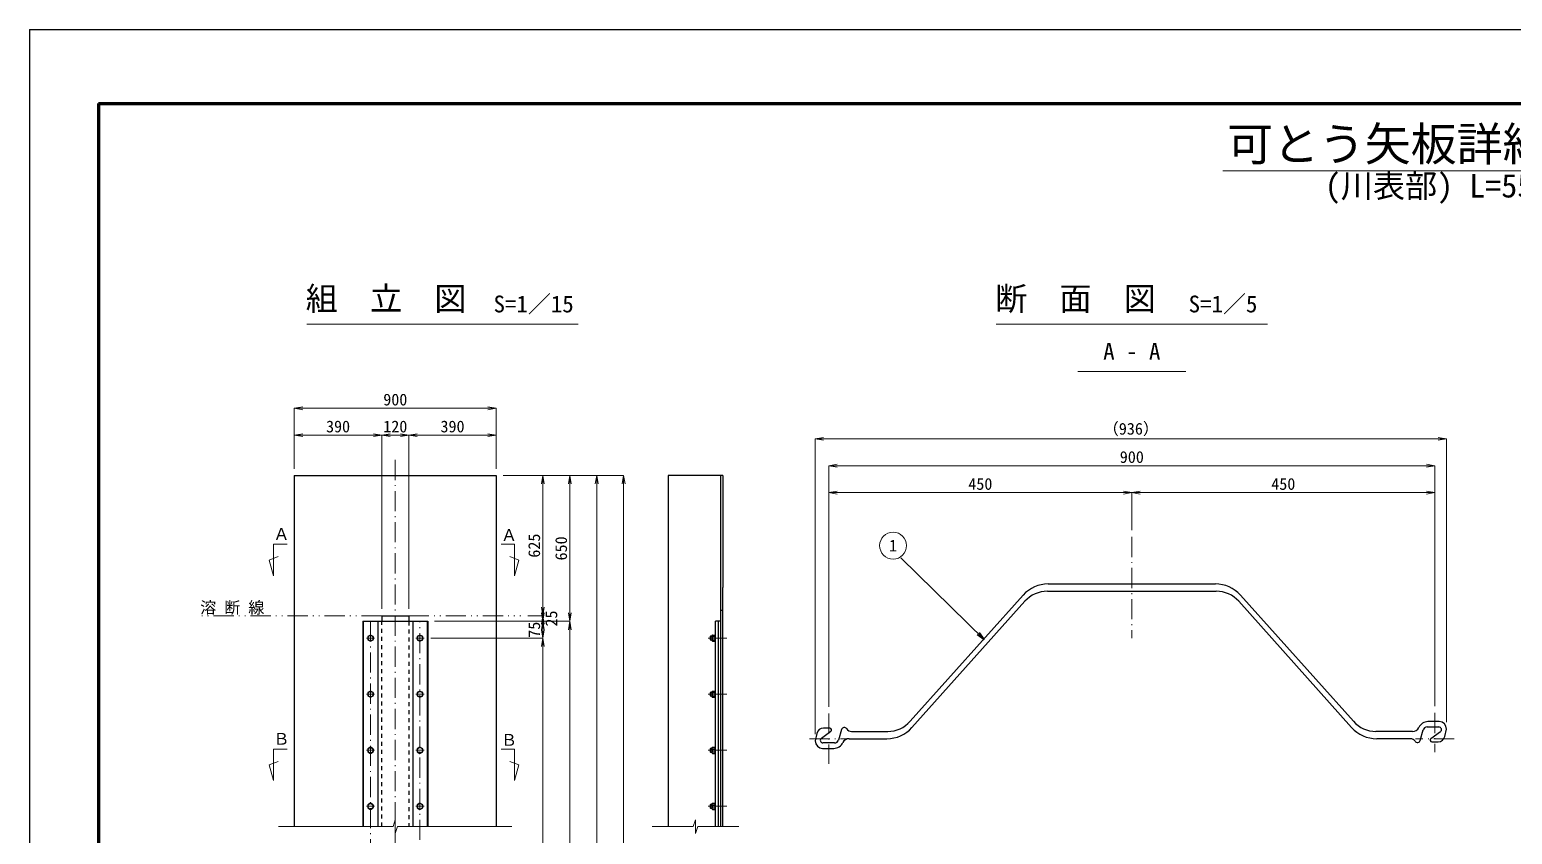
# Model space of a CAD drawing. Header units: millimetres. Extents: x -4215 to 12000, y -28161 to -8405.
# Drawn here: x -615 to 5992, y -22839 to -19251 of the extents above; entities that cross this region are included whole.
import ezdxf
from ezdxf.enums import TextEntityAlignment as Align

# ---------------------------------------------------------------- set-up
doc = ezdxf.new("R2010")
doc.units = ezdxf.units.MM
doc.header["$LTSCALE"] = 15
doc.header["$PDSIZE"] = 300
for name, pattern in [('SXF_一点短鎖線', [9.25, 6, -1.5, 0.25, -1.5]), ('SXF_二点短鎖線', [11, 6, -1.5, 0.25, -1.5, 0.25, -1.5]), ('SXF_跳び破線', [12, 6, -6])]:
    doc.linetypes.add(name, pattern=pattern)
doc.layers.get('Defpoints').update_dxf_attribs({"color": 153})
for name, color, linetype, lineweight in [('D-BMK', 2, 'SXF_一点短鎖線', 13), ('D-STR', 1, 'Continuous', 25), ('D-STR-DIM', 7, 'Continuous', 13), ('D-STR-HTXT', 7, 'Continuous', 13), ('D-STR-STR6', 7, 'Continuous', 13), ('D-STR-TXT', 7, 'Continuous', 13), ('D-TTL', 2, 'Continuous', 140), ('D-TTL-LINE', 7, 'Continuous', 13), ('D-TTL-TXT', 7, 'Continuous', 13)]:
    doc.layers.add(name, color=color, linetype=linetype, lineweight=lineweight)
doc.styles.add('MS ゴシック', font='MS Gothic.ttf')
doc.dimstyles.new('DIM-15-F', dxfattribs={"dimscale": 15, "dimtxt": 3.5, "dimasz": 2.5, "dimexe": 0, "dimexo": 2, "dimgap": 0.8, "dimtad": 1, "dimdec": 1, "dimdsep": 46, "dimtxsty": 'MS ゴシック', "dimblk": 'OPEN', "dimcen": 0.1, "dimaunit": 1, "dimadec": 4, "dimazin": 0, "dimtfac": 1, "dimtdec": 1, "dimtmove": 2, "dimatfit": 3, "dimldrblk": 'OPEN', "dimfxl": 1, "dimtolj": 1, "dimtzin": 0, "dimlwd": -1, "dimlwe": -1, "dimarcsym": 2})

# ---------------------------------------------------------------- blocks, each defined once
blk = doc.blocks.new('_Open')
at = {"color": 0, "linetype": 'ByBlock', "lineweight": -2}
for p, q in [((-1, 0.17), (0, 0)), ((-1, -0.17), (0, 0)), ((0, 0), (-1, 0))]:
    blk.add_line(p, q, dxfattribs=at)
blk = doc.blocks.new('*D4')
at = {"layer": 'D-STR-DIM', "color": 0, "transparency": 16777216}
for p, q in [((2946.6, -22270.1), (2946.6, -21195.5)), ((5609.1, -21195.5), (2984.1, -21195.5)), ((5646.6, -22267.7), (5646.6, -21195.5))]:
    blk.add_line(p, q, dxfattribs=at)
at = {"layer": 'Defpoints', "color": 0, "transparency": 16777216}
for p in [(2946.6, -21195.5), (2946.6, -22300.1), (5646.6, -22297.7)]:
    blk.add_point(p, dxfattribs=at)
at = {"layer": 'D-STR-DIM', "color": 0, "transparency": 16777216, "xscale": 37.5, "yscale": 37.5, "zscale": 37.5, "rotation": 180}
blk.add_blockref('_Open', (2946.6, -21195.5), dxfattribs=at)
at = {"layer": 'D-STR-DIM', "color": 0, "transparency": 16777216, "xscale": 37.5, "yscale": 37.5, "zscale": 37.5}
blk.add_blockref('_Open', (5646.6, -21195.5), dxfattribs=at)
at = {"layer": 'D-STR-DIM', "color": 0, "transparency": 16777216, "insert": (4296.6, -21157.3), "char_height": 52.5, "attachment_point": 5, "style": 'MS ゴシック'}
blk.add_mtext('\\A1;900', dxfattribs=at)
blk = doc.blocks.new('*D107')
at = {"layer": 'D-STR-DIM', "color": 0, "transparency": 16777216}
for p, q in [((564.4, -21209.4), (564.4, -20939.4)), ((601.9, -20939.4), (1426.9, -20939.4)), ((1464.4, -21209.4), (1464.4, -20939.4))]:
    blk.add_line(p, q, dxfattribs=at)
at = {"layer": 'Defpoints', "color": 0, "transparency": 16777216}
for p in [(1464.4, -20939.4), (564.4, -21239.4), (1464.4, -21239.4)]:
    blk.add_point(p, dxfattribs=at)
at = {"layer": 'D-STR-DIM', "color": 0, "transparency": 16777216, "xscale": 37.5, "yscale": 37.5, "zscale": 37.5, "rotation": 180}
blk.add_blockref('_Open', (564.4, -20939.4), dxfattribs=at)
at = {"layer": 'D-STR-DIM', "color": 0, "transparency": 16777216, "xscale": 37.5, "yscale": 37.5, "zscale": 37.5}
blk.add_blockref('_Open', (1464.4, -20939.4), dxfattribs=at)
at = {"layer": 'D-STR-DIM', "color": 0, "transparency": 16777216, "insert": (1014.4, -20901.1), "char_height": 52.5, "attachment_point": 5, "style": 'MS ゴシック'}
blk.add_mtext('\\A1;900', dxfattribs=at)
blk = doc.blocks.new('*D108')
at = {"layer": 'D-STR-DIM', "color": 0, "transparency": 16777216}
for p, q in [((1189.4, -21889.4), (1671.9, -21889.4)), ((1671.9, -21964.4), (1671.9, -21889.4)), ((1671.9, -21926.9), (1671.9, -21889.4)), ((1671.9, -21926.9), (1671.9, -21964.4)), ((1172.4, -21964.4), (1671.9, -21964.4))]:
    blk.add_line(p, q, dxfattribs=at)
at = {"layer": 'Defpoints', "color": 0, "transparency": 16777216}
for p in [(1159.4, -21889.4), (1671.9, -21889.4), (1142.4, -21964.4)]:
    blk.add_point(p, dxfattribs=at)
at = {"layer": 'D-STR-DIM', "color": 0, "transparency": 16777216, "xscale": 37.5, "yscale": 37.5, "zscale": 37.5}
for p, rotation in [((1671.9, -21889.4), 90), ((1671.9, -21964.4), 270)]:
    blk.add_blockref('_Open', p, dxfattribs=dict(at, rotation=rotation))
at = {"layer": 'D-STR-DIM', "color": 0, "transparency": 16777216, "insert": (1633.7, -21926.9), "char_height": 52.5, "attachment_point": 5, "rotation": 90, "style": 'MS ゴシック'}
blk.add_mtext('\\A1;75', dxfattribs=at)
blk = doc.blocks.new('*D109')
at = {"layer": 'D-STR-DIM', "color": 0, "transparency": 16777216}
for p, q in [((1494.4, -21239.4), (1791.9, -21239.4)), ((1791.9, -21276.9), (1791.9, -21851.9)), ((1189.4, -21889.4), (1791.9, -21889.4))]:
    blk.add_line(p, q, dxfattribs=at)
at = {"layer": 'Defpoints', "color": 0, "transparency": 16777216}
for p in [(1464.4, -21239.4), (1159.4, -21889.4), (1791.9, -21889.4)]:
    blk.add_point(p, dxfattribs=at)
at = {"layer": 'D-STR-DIM', "color": 0, "transparency": 16777216, "xscale": 37.5, "yscale": 37.5, "zscale": 37.5}
for p, rotation in [((1791.9, -21239.4), 90), ((1791.9, -21889.4), 270)]:
    blk.add_blockref('_Open', p, dxfattribs=dict(at, rotation=rotation))
at = {"layer": 'D-STR-DIM', "color": 0, "transparency": 16777216, "insert": (1753.7, -21564.4), "char_height": 52.5, "attachment_point": 5, "rotation": 90, "style": 'MS ゴシック'}
blk.add_mtext('\\A1;650', dxfattribs=at)
blk = doc.blocks.new('*D110')
at = {"layer": 'D-STR-DIM', "color": 0, "transparency": 16777216}
for p, q in [((564.4, -21209.4), (564.4, -21059.4)), ((601.9, -21059.4), (916.9, -21059.4)), ((954.4, -21209.4), (954.4, -21059.4))]:
    blk.add_line(p, q, dxfattribs=at)
at = {"layer": 'Defpoints', "color": 0, "transparency": 16777216}
for p in [(954.4, -21059.4), (564.4, -21239.4), (954.4, -21239.4)]:
    blk.add_point(p, dxfattribs=at)
at = {"layer": 'D-STR-DIM', "color": 0, "transparency": 16777216, "xscale": 37.5, "yscale": 37.5, "zscale": 37.5, "rotation": 180}
blk.add_blockref('_Open', (564.4, -21059.4), dxfattribs=at)
at = {"layer": 'D-STR-DIM', "color": 0, "transparency": 16777216, "xscale": 37.5, "yscale": 37.5, "zscale": 37.5}
blk.add_blockref('_Open', (954.4, -21059.4), dxfattribs=at)
at = {"layer": 'D-STR-DIM', "color": 0, "transparency": 16777216, "insert": (759.4, -21021.1), "char_height": 52.5, "attachment_point": 5, "style": 'MS ゴシック'}
blk.add_mtext('\\A1;390', dxfattribs=at)
blk = doc.blocks.new('*D111')
at = {"layer": 'D-STR-DIM', "color": 0, "transparency": 16777216}
for p, q in [((1074.4, -21209.4), (1074.4, -21059.4)), ((1111.9, -21059.4), (1426.9, -21059.4)), ((1464.4, -21209.4), (1464.4, -21059.4))]:
    blk.add_line(p, q, dxfattribs=at)
at = {"layer": 'Defpoints', "color": 0, "transparency": 16777216}
for p in [(1464.4, -21059.4), (1074.4, -21239.4), (1464.4, -21239.4)]:
    blk.add_point(p, dxfattribs=at)
at = {"layer": 'D-STR-DIM', "color": 0, "transparency": 16777216, "xscale": 37.5, "yscale": 37.5, "zscale": 37.5, "rotation": 180}
blk.add_blockref('_Open', (1074.4, -21059.4), dxfattribs=at)
at = {"layer": 'D-STR-DIM', "color": 0, "transparency": 16777216, "xscale": 37.5, "yscale": 37.5, "zscale": 37.5}
blk.add_blockref('_Open', (1464.4, -21059.4), dxfattribs=at)
at = {"layer": 'D-STR-DIM', "color": 0, "transparency": 16777216, "insert": (1269.4, -21021.1), "char_height": 52.5, "attachment_point": 5, "style": 'MS ゴシック'}
blk.add_mtext('\\A1;390', dxfattribs=at)
blk = doc.blocks.new('*D112')
at = {"layer": 'D-STR-DIM', "color": 0, "transparency": 16777216}
for p, q in [((954.4, -21834.4), (954.4, -21059.4)), ((991.9, -21059.4), (1036.9, -21059.4)), ((1074.4, -21834.4), (1074.4, -21059.4))]:
    blk.add_line(p, q, dxfattribs=at)
at = {"layer": 'Defpoints', "color": 0, "transparency": 16777216}
for p in [(1074.4, -21059.4), (954.4, -21864.4), (1074.4, -21864.4)]:
    blk.add_point(p, dxfattribs=at)
at = {"layer": 'D-STR-DIM', "color": 0, "transparency": 16777216, "xscale": 37.5, "yscale": 37.5, "zscale": 37.5, "rotation": 180}
blk.add_blockref('_Open', (954.4, -21059.4), dxfattribs=at)
at = {"layer": 'D-STR-DIM', "color": 0, "transparency": 16777216, "xscale": 37.5, "yscale": 37.5, "zscale": 37.5}
blk.add_blockref('_Open', (1074.4, -21059.4), dxfattribs=at)
at = {"layer": 'D-STR-DIM', "color": 0, "transparency": 16777216, "insert": (1014.4, -21021.1), "char_height": 52.5, "attachment_point": 5, "style": 'MS ゴシック'}
blk.add_mtext('\\A1;120', dxfattribs=at)
blk = doc.blocks.new('*D135')
at = {"layer": 'D-STR-DIM', "color": 0, "transparency": 16777216}
for p, q in [((1494.4, -21239.4), (2031.9, -21239.4)), ((2031.9, -21276.9), (2031.9, -25791.9)), ((1199.2, -25829.4), (2031.9, -25829.4))]:
    blk.add_line(p, q, dxfattribs=at)
at = {"layer": 'Defpoints', "color": 0, "transparency": 16777216}
for p in [(1464.4, -21239.4), (1169.2, -25829.4), (2031.9, -25829.4)]:
    blk.add_point(p, dxfattribs=at)
at = {"layer": 'D-STR-DIM', "color": 0, "transparency": 16777216, "xscale": 37.5, "yscale": 37.5, "zscale": 37.5}
for p, rotation in [((2031.9, -21239.4), 90), ((2031.9, -25829.4), 270)]:
    blk.add_blockref('_Open', p, dxfattribs=dict(at, rotation=rotation))
at = {"layer": 'D-STR-DIM', "color": 0, "transparency": 16777216, "insert": (1987.4, -23534.4), "char_height": 52.5, "attachment_point": 5, "rotation": 90, "style": 'MS ゴシック'}
blk.add_mtext('\\A1;(6340)（装置全長）', dxfattribs=at)
blk = doc.blocks.new('*D136')
at = {"layer": 'D-STR-DIM', "color": 0, "transparency": 16777216}
for p, q in [((1494.4, -21239.4), (1911.9, -21239.4)), ((1911.9, -21276.9), (1911.9, -25701.9)), ((1494.4, -25739.4), (1911.9, -25739.4))]:
    blk.add_line(p, q, dxfattribs=at)
at = {"layer": 'Defpoints', "color": 0, "transparency": 16777216}
for p in [(1464.4, -21239.4), (1464.4, -25739.4), (1911.9, -25739.4)]:
    blk.add_point(p, dxfattribs=at)
at = {"layer": 'D-STR-DIM', "color": 0, "transparency": 16777216, "xscale": 37.5, "yscale": 37.5, "zscale": 37.5}
for p, rotation in [((1911.9, -21239.4), 90), ((1911.9, -25739.4), 270)]:
    blk.add_blockref('_Open', p, dxfattribs=dict(at, rotation=rotation))
at = {"layer": 'D-STR-DIM', "color": 0, "transparency": 16777216, "insert": (1868.1, -23489.4), "char_height": 52.5, "attachment_point": 5, "rotation": 90, "style": 'MS ゴシック'}
blk.add_mtext('\\A1;6250（鋼矢板全長）', dxfattribs=at)
blk = doc.blocks.new('*D138')
at = {"layer": 'D-STR-DIM', "color": 0, "transparency": 16777216}
for p, q in [((1172.4, -21964.4), (1671.9, -21964.4)), ((1671.9, -25426.9), (1671.9, -22001.9)), ((1172.4, -25464.4), (1671.9, -25464.4))]:
    blk.add_line(p, q, dxfattribs=at)
at = {"layer": 'Defpoints', "color": 0, "transparency": 16777216}
for p in [(1142.4, -21964.4), (1671.9, -21964.4), (1142.4, -25464.4)]:
    blk.add_point(p, dxfattribs=at)
at = {"layer": 'D-STR-DIM', "color": 0, "transparency": 16777216, "xscale": 37.5, "yscale": 37.5, "zscale": 37.5}
for p, rotation in [((1671.9, -21964.4), 90), ((1671.9, -25464.4), 270)]:
    blk.add_blockref('_Open', p, dxfattribs=dict(at, rotation=rotation))
at = {"layer": 'D-STR-DIM', "color": 0, "transparency": 16777216, "insert": (1628.6, -23714.4), "char_height": 52.5, "attachment_point": 5, "rotation": 90, "style": 'MS ゴシック'}
blk.add_mtext('\\A1;21@250=5250（ボルトピッチ）', dxfattribs=at)
blk = doc.blocks.new('*D142')
at = {"layer": 'D-STR-DIM', "color": 0, "transparency": 16777216}
for p, q in [((1189.4, -21889.4), (1791.9, -21889.4)), ((1791.9, -25601.9), (1791.9, -21926.9)), ((1254.4, -25639.4), (1791.9, -25639.4))]:
    blk.add_line(p, q, dxfattribs=at)
at = {"layer": 'Defpoints', "color": 0, "transparency": 16777216}
for p in [(1159.4, -21889.4), (1791.9, -21889.4), (1224.4, -25639.4)]:
    blk.add_point(p, dxfattribs=at)
at = {"layer": 'D-STR-DIM', "color": 0, "transparency": 16777216, "xscale": 37.5, "yscale": 37.5, "zscale": 37.5}
for p, rotation in [((1791.9, -21889.4), 90), ((1791.9, -25639.4), 270)]:
    blk.add_blockref('_Open', p, dxfattribs=dict(at, rotation=rotation))
at = {"layer": 'D-STR-DIM', "color": 0, "transparency": 16777216, "insert": (1748.7, -23764.4), "char_height": 52.5, "attachment_point": 5, "rotation": 90, "style": 'MS ゴシック'}
blk.add_mtext('\\A1;5500（パッキン長さ）', dxfattribs=at)
blk = doc.blocks.new('*D147')
at = {"layer": 'D-STR-DIM', "color": 0, "transparency": 16777216}
for p, q in [((1494.4, -21239.4), (1671.9, -21239.4)), ((1671.9, -21276.9), (1671.9, -21826.9)), ((1604.6, -21864.4), (1671.9, -21864.4))]:
    blk.add_line(p, q, dxfattribs=at)
at = {"layer": 'Defpoints', "color": 0, "transparency": 16777216}
for p in [(1464.4, -21239.4), (1574.6, -21864.4), (1671.9, -21864.4)]:
    blk.add_point(p, dxfattribs=at)
at = {"layer": 'D-STR-DIM', "color": 0, "transparency": 16777216, "xscale": 37.5, "yscale": 37.5, "zscale": 37.5}
for p, rotation in [((1671.9, -21239.4), 90), ((1671.9, -21864.4), 270)]:
    blk.add_blockref('_Open', p, dxfattribs=dict(at, rotation=rotation))
at = {"layer": 'D-STR-DIM', "color": 0, "transparency": 16777216, "insert": (1633.7, -21551.9), "char_height": 52.5, "attachment_point": 5, "rotation": 90, "style": 'MS ゴシック'}
blk.add_mtext('\\A1;625', dxfattribs=at)
blk = doc.blocks.new('*D148')
at = {"layer": 'D-STR-DIM', "color": 0, "transparency": 16777216}
for p, q in [((1604.6, -21864.4), (1671.9, -21864.4)), ((1671.9, -21851.9), (1671.9, -21814.4)), ((1671.9, -21864.4), (1671.9, -21889.4)), ((1189.4, -21889.4), (1671.9, -21889.4)), ((1671.9, -21901.9), (1671.9, -21939.4))]:
    blk.add_line(p, q, dxfattribs=at)
at = {"layer": 'Defpoints', "color": 0, "transparency": 16777216}
for p in [(1574.6, -21864.4), (1159.4, -21889.4), (1671.9, -21889.4)]:
    blk.add_point(p, dxfattribs=at)
at = {"layer": 'D-STR-DIM', "color": 0, "transparency": 16777216, "xscale": 37.5, "yscale": 37.5, "zscale": 37.5}
for p, rotation in [((1671.9, -21889.4), 270), ((1671.9, -21864.4), 90)]:
    blk.add_blockref('_Open', p, dxfattribs=dict(at, rotation=rotation))
at = {"layer": 'D-STR-DIM', "color": 0, "transparency": 16777216, "insert": (1710.2, -21876.9), "char_height": 52.5, "attachment_point": 5, "rotation": 90, "style": 'MS ゴシック'}
blk.add_mtext('\\A1;25', dxfattribs=at)
blk = doc.blocks.new('*D113')
at = {"layer": 'D-STR-DIM', "color": 0, "transparency": 16777216}
for p, q in [((2946.6, -22270.1), (2946.6, -21315.5)), ((4259.1, -21315.5), (2984.1, -21315.5)), ((4296.6, -21482.8), (4296.6, -21315.5))]:
    blk.add_line(p, q, dxfattribs=at)
at = {"layer": 'Defpoints', "color": 0, "transparency": 16777216}
for p in [(2946.6, -21315.5), (4296.6, -21512.8), (2946.6, -22300.1)]:
    blk.add_point(p, dxfattribs=at)
at = {"layer": 'D-STR-DIM', "color": 0, "transparency": 16777216, "xscale": 37.5, "yscale": 37.5, "zscale": 37.5, "rotation": 180}
blk.add_blockref('_Open', (2946.6, -21315.5), dxfattribs=at)
at = {"layer": 'D-STR-DIM', "color": 0, "transparency": 16777216, "xscale": 37.5, "yscale": 37.5, "zscale": 37.5}
blk.add_blockref('_Open', (4296.6, -21315.5), dxfattribs=at)
at = {"layer": 'D-STR-DIM', "color": 0, "transparency": 16777216, "insert": (3621.6, -21277.3), "char_height": 52.5, "attachment_point": 5, "style": 'MS ゴシック'}
blk.add_mtext('\\A1;450', dxfattribs=at)
blk = doc.blocks.new('*D114')
at = {"layer": 'D-STR-DIM', "color": 0, "transparency": 16777216}
for p, q in [((4296.6, -21482.8), (4296.6, -21315.5)), ((4334.1, -21315.5), (5609.1, -21315.5)), ((5646.6, -22267.7), (5646.6, -21315.5))]:
    blk.add_line(p, q, dxfattribs=at)
at = {"layer": 'Defpoints', "color": 0, "transparency": 16777216}
for p in [(5646.6, -21315.5), (4296.6, -21512.8), (5646.6, -22297.7)]:
    blk.add_point(p, dxfattribs=at)
at = {"layer": 'D-STR-DIM', "color": 0, "transparency": 16777216, "xscale": 37.5, "yscale": 37.5, "zscale": 37.5, "rotation": 180}
blk.add_blockref('_Open', (4296.6, -21315.5), dxfattribs=at)
at = {"layer": 'D-STR-DIM', "color": 0, "transparency": 16777216, "xscale": 37.5, "yscale": 37.5, "zscale": 37.5}
blk.add_blockref('_Open', (5646.6, -21315.5), dxfattribs=at)
at = {"layer": 'D-STR-DIM', "color": 0, "transparency": 16777216, "insert": (4971.6, -21277.3), "char_height": 52.5, "attachment_point": 5, "style": 'MS ゴシック'}
blk.add_mtext('\\A1;450', dxfattribs=at)
blk = doc.blocks.new('*D115')
at = {"layer": 'D-STR-DIM', "color": 0, "transparency": 16777216}
for p, q in [((2885.7, -22392.9), (2885.7, -21075.5)), ((2923.2, -21075.5), (5661.6, -21075.5)), ((5699.1, -22339.6), (5699.1, -21075.5))]:
    blk.add_line(p, q, dxfattribs=at)
at = {"layer": 'Defpoints', "color": 0, "transparency": 16777216}
for p in [(5699.1, -21075.5), (5699.1, -22369.6), (2885.7, -22422.9)]:
    blk.add_point(p, dxfattribs=at)
at = {"layer": 'D-STR-DIM', "color": 0, "transparency": 16777216, "xscale": 37.5, "yscale": 37.5, "zscale": 37.5, "rotation": 180}
blk.add_blockref('_Open', (2885.7, -21075.5), dxfattribs=at)
at = {"layer": 'D-STR-DIM', "color": 0, "transparency": 16777216, "xscale": 37.5, "yscale": 37.5, "zscale": 37.5}
blk.add_blockref('_Open', (5699.1, -21075.5), dxfattribs=at)
at = {"layer": 'D-STR-DIM', "color": 0, "transparency": 16777216, "insert": (4292.4, -21034.2), "char_height": 52.5, "attachment_point": 5, "style": 'MS ゴシック'}
blk.add_mtext('\\A1;（936）', dxfattribs=at)

msp = doc.modelspace()

# ---------------------------------------------------------------- linework, layer by layer
at = {"layer": 'D-BMK'}
for p, q in [((1014.41, -21169.74), (1014.41, -25889.36)), ((4296.55, -21512.78), (4296.55, -21965.18)), ((904.41, -21889.36), (904.41, -25639.36)), ((1124.41, -25639.36), (1124.41, -21889.36)), ((886.41, -21964.36), (922.41, -21964.36)), ((1106.41, -21964.36), (1142.41, -21964.36)), ((2408.2, -21964.36), (2492.2, -21964.36)), ((886.41, -22214.36), (922.41, -22214.36)), ((886.41, -22214.36), (922.41, -22214.36)), ((1106.41, -22214.36), (1142.41, -22214.36)), ((1106.41, -22214.36), (1142.41, -22214.36)), ((2408.2, -22214.36), (2492.2, -22214.36)), ((2408.2, -22214.36), (2492.2, -22214.36)), ((2946.55, -22300.11), (2946.55, -22525.46)), ((5646.55, -22297.68), (5646.55, -22472.15)), ((886.41, -22464.36), (922.41, -22464.36)), ((1106.41, -22464.36), (1142.41, -22464.36)), ((2408.2, -22464.36), (2492.2, -22464.36)), ((2860.24, -22412.78), (3032.87, -22412.78)), ((5732.87, -22412.78), (5560.24, -22412.78)), ((886.41, -22714.36), (922.41, -22714.36)), ((1106.41, -22714.36), (1142.41, -22714.36)), ((2408.2, -22714.36), (2492.2, -22714.36))]:
    msp.add_line(p, q, dxfattribs=at)
at = {"layer": 'D-STR'}
for p, q in [((564.41, -21239.36), (1014.41, -21239.36)), ((564.41, -21239.36), (564.41, -22805.02)), ((1014.41, -21239.36), (1464.41, -21239.36)), ((1464.41, -21239.36), (1464.41, -22805.02)), ((2229.75, -21239.36), (2229.75, -22805.02)), ((2474.75, -21239.36), (2229.75, -21239.36)), ((2463.95, -21239.36), (2463.95, -22805.02)), ((2474.75, -21239.36), (2474.75, -21739.36)), ((3924.04, -21722.78), (4146.55, -21722.78)), ((3996.55, -21722.78), (4596.55, -21722.78)), ((4446.55, -21722.78), (4669.07, -21722.78)), ((2474.75, -22805.02), (2474.75, -21739.36)), ((3309.19, -22335.37), (3812.22, -21772.8)), ((3316.89, -22362.77), (3819.92, -21800.2)), ((3920.55, -21755.18), (4296.55, -21755.18)), ((4296.55, -21755.18), (4672.56, -21755.18)), ((5276.22, -22362.77), (4773.19, -21800.2)), ((5283.92, -22335.37), (4780.89, -21772.8)), ((954.41, -21864.36), (954.41, -21889.36)), ((954.41, -21864.36), (1074.41, -21864.36)), ((1074.41, -21864.36), (1074.41, -21889.36)), ((2463.95, -21839.36), (2474.75, -21839.36)), ((869.41, -21889.36), (1159.41, -21889.36)), ((869.41, -21889.36), (869.41, -22805.02)), ((871.91, -21889.36), (871.91, -22805.02)), ((936.91, -21889.36), (936.91, -22805.02)), ((1091.91, -21889.36), (1091.91, -22805.02)), ((1156.91, -21889.36), (1156.91, -22805.02)), ((1159.41, -21889.36), (1159.41, -22805.02)), ((2463.95, -21889.36), (2441.95, -21889.36)), ((2441.95, -22805.02), (2441.95, -21889.36)), ((2453.95, -21889.36), (2453.95, -22805.02)), ((904.41, -21950.51), (892.41, -21957.43)), ((892.41, -21957.43), (892.41, -21971.28)), ((892.41, -21971.28), (904.41, -21978.21)), ((916.41, -21957.43), (904.41, -21950.51)), ((904.41, -21978.21), (916.41, -21971.28)), ((916.41, -21971.28), (916.41, -21957.43)), ((1124.41, -21950.51), (1112.41, -21957.43)), ((1112.41, -21957.43), (1112.41, -21971.28)), ((1112.41, -21971.28), (1124.41, -21978.21)), ((1136.41, -21957.43), (1124.41, -21950.51)), ((1124.41, -21978.21), (1136.41, -21971.28)), ((1136.41, -21971.28), (1136.41, -21957.43)), ((2418.95, -21956.36), (2417.95, -21957.36)), ((2417.95, -21957.36), (2417.95, -21971.36)), ((2417.95, -21957.36), (2425.45, -21957.36)), ((2417.95, -21971.36), (2418.95, -21972.36)), ((2417.95, -21971.36), (2425.45, -21971.36)), ((2425.45, -21956.36), (2418.95, -21956.36)), ((2418.95, -21972.36), (2425.45, -21972.36)), ((2425.45, -21953.97), (2425.45, -21974.74)), ((2428.45, -21950.51), (2438.45, -21950.51)), ((2428.45, -21957.43), (2438.45, -21957.43)), ((2428.45, -21971.28), (2438.45, -21971.28)), ((2428.45, -21978.21), (2438.45, -21978.21)), ((2441.95, -21949.36), (2438.45, -21949.36)), ((2438.45, -21949.36), (2438.45, -21979.36)), ((2438.45, -21979.36), (2441.95, -21979.36)), ((904.41, -22200.51), (892.41, -22207.43)), ((916.41, -22207.43), (904.41, -22200.51)), ((1124.41, -22200.51), (1112.41, -22207.43)), ((1136.41, -22207.43), (1124.41, -22200.51)), ((2428.45, -22200.51), (2438.45, -22200.51)), ((2441.95, -22199.36), (2438.45, -22199.36)), ((2438.45, -22199.36), (2438.45, -22229.36)), ((892.41, -22207.43), (892.41, -22221.28)), ((892.41, -22221.28), (904.41, -22228.21)), ((904.41, -22228.21), (916.41, -22221.28)), ((916.41, -22221.28), (916.41, -22207.43)), ((1112.41, -22207.43), (1112.41, -22221.28)), ((1112.41, -22221.28), (1124.41, -22228.21)), ((1124.41, -22228.21), (1136.41, -22221.28)), ((1136.41, -22221.28), (1136.41, -22207.43)), ((2418.95, -22206.36), (2417.95, -22207.36)), ((2417.95, -22207.36), (2417.95, -22221.36)), ((2417.95, -22207.36), (2425.45, -22207.36)), ((2417.95, -22221.36), (2418.95, -22222.36)), ((2417.95, -22221.36), (2425.45, -22221.36)), ((2425.45, -22206.36), (2418.95, -22206.36)), ((2418.95, -22222.36), (2425.45, -22222.36)), ((2425.45, -22203.97), (2425.45, -22224.74)), ((2428.45, -22207.43), (2438.45, -22207.43)), ((2428.45, -22221.28), (2438.45, -22221.28)), ((2428.45, -22228.21), (2438.45, -22228.21)), ((2438.45, -22229.36), (2441.95, -22229.36)), ((2893.17, -22389.39), (2885.66, -22422.93)), ((2913.06, -22410.23), (2955.35, -22379.5)), ((2950.94, -22365.93), (2922.45, -22365.93)), ((3003.06, -22372.16), (2989.65, -22418.9)), ((3047.36, -22380.38), (3208.56, -22380.38)), ((5548.04, -22380.38), (5384.55, -22380.38)), ((5581.68, -22420.41), (5595.09, -22373.67)), ((5612.39, -22360.63), (5664.63, -22360.63)), ((5666.08, -22336.63), (5616.22, -22336.63)), ((5671.68, -22382.34), (5629.39, -22413.06)), ((5691.57, -22403.18), (5699.08, -22369.63)), ((904.41, -22450.51), (892.41, -22457.43)), ((892.41, -22457.43), (892.41, -22471.28)), ((916.41, -22457.43), (904.41, -22450.51)), ((916.41, -22471.28), (916.41, -22457.43)), ((1124.41, -22450.51), (1112.41, -22457.43)), ((1112.41, -22457.43), (1112.41, -22471.28)), ((1136.41, -22457.43), (1124.41, -22450.51)), ((1136.41, -22471.28), (1136.41, -22457.43)), ((2418.95, -22456.36), (2417.95, -22457.36)), ((2417.95, -22457.36), (2417.95, -22471.36)), ((2417.95, -22457.36), (2425.45, -22457.36)), ((2425.45, -22456.36), (2418.95, -22456.36)), ((2425.45, -22453.97), (2425.45, -22474.74)), ((2428.45, -22450.51), (2438.45, -22450.51)), ((2428.45, -22457.43), (2438.45, -22457.43)), ((2441.95, -22449.36), (2438.45, -22449.36)), ((2438.45, -22449.36), (2438.45, -22479.36)), ((2918.66, -22455.93), (2968.52, -22455.93)), ((2972.35, -22431.93), (2920.11, -22431.93)), ((3036.43, -22412.78), (3205.07, -22412.78)), ((5537.78, -22412.78), (5388.04, -22412.78)), ((5633.8, -22426.63), (5662.3, -22426.63)), ((892.41, -22471.28), (904.41, -22478.21)), ((904.41, -22478.21), (916.41, -22471.28)), ((1112.41, -22471.28), (1124.41, -22478.21)), ((1124.41, -22478.21), (1136.41, -22471.28)), ((2417.95, -22471.36), (2418.95, -22472.36)), ((2417.95, -22471.36), (2425.45, -22471.36)), ((2418.95, -22472.36), (2425.45, -22472.36)), ((2428.45, -22471.28), (2438.45, -22471.28)), ((2428.45, -22478.21), (2438.45, -22478.21)), ((2438.45, -22479.36), (2441.95, -22479.36)), ((904.41, -22700.51), (892.41, -22707.43)), ((892.41, -22707.43), (892.41, -22721.28)), ((892.41, -22721.28), (904.41, -22728.21)), ((916.41, -22707.43), (904.41, -22700.51)), ((904.41, -22728.21), (916.41, -22721.28)), ((916.41, -22721.28), (916.41, -22707.43)), ((1124.41, -22700.51), (1112.41, -22707.43)), ((1112.41, -22707.43), (1112.41, -22721.28)), ((1112.41, -22721.28), (1124.41, -22728.21)), ((1136.41, -22707.43), (1124.41, -22700.51)), ((1124.41, -22728.21), (1136.41, -22721.28)), ((1136.41, -22721.28), (1136.41, -22707.43)), ((2418.95, -22706.36), (2417.95, -22707.36)), ((2417.95, -22707.36), (2425.45, -22707.36)), ((2417.95, -22707.36), (2417.95, -22721.36)), ((2417.95, -22721.36), (2425.45, -22721.36)), ((2417.95, -22721.36), (2418.95, -22722.36)), ((2425.45, -22706.36), (2418.95, -22706.36)), ((2418.95, -22722.36), (2425.45, -22722.36)), ((2425.45, -22703.97), (2425.45, -22724.74)), ((2428.45, -22700.51), (2438.45, -22700.51)), ((2428.45, -22707.43), (2438.45, -22707.43)), ((2428.45, -22721.28), (2438.45, -22721.28)), ((2428.45, -22728.21), (2438.45, -22728.21)), ((2438.45, -22699.36), (2438.45, -22729.36)), ((2441.95, -22699.36), (2438.45, -22699.36)), ((2438.45, -22729.36), (2441.95, -22729.36))]:
    msp.add_line(p, q, dxfattribs=at)
at = {"layer": 'D-STR', "linetype": 'SXF_跳び破線', "ltscale": 0.2}
for p, q in [((954.41, -22805.02), (954.41, -21889.36)), ((1074.41, -21889.36), (1074.41, -22805.02))]:
    msp.add_line(p, q, dxfattribs=at)
at = {"layer": 'D-STR'}
for centre in [(904.41, -21964.36), (1124.41, -21964.36), (904.41, -22214.36), (1124.41, -22214.36), (904.41, -22464.36), (1124.41, -22464.36), (904.41, -22714.36), (1124.41, -22714.36)]:
    msp.add_circle(centre, 12, dxfattribs=at)
for centre, radius, start, end in [((3924.04, -21872.78), 150, 90, 138.198173), ((4669.07, -21872.78), 150, 41.801827, 90), ((3920.55, -21890.18), 135, 90, 138.198173), ((4672.56, -21890.18), 135, 41.801827, 90), ((2428.95, -21953.97), 3.5, 98.213211, 261.786789), ((2434.93, -21964.36), 9.49, 133.134883, 226.865117), ((2428.95, -21974.74), 3.5, 98.213211, 261.786789), ((2428.95, -22203.97), 3.5, 98.213211, 261.786789), ((2434.93, -22214.36), 9.49, 133.134883, 226.865117), ((2428.95, -22224.74), 3.5, 98.213211, 261.786789), ((2922.45, -22395.93), 30, 90, 167.391393), ((2950.94, -22373.43), 7.5, 306, 90), ((3015.29, -22375.73), 12.75, 33.033958, 163.70505), ((3047.36, -22354.88), 25.5, 213.033958, 270), ((3205.07, -22262.78), 150, 270, 318.198173), ((3208.56, -22245.38), 135, 270, 318.198173), ((5388.04, -22262.78), 150, 221.801827, 270), ((5384.55, -22245.38), 135, 221.801827, 270), ((5548.04, -22350.38), 30, 270, 335.377519), ((5616.22, -22381.63), 45, 90, 155.377519), ((5612.39, -22378.63), 18, 90, 164), ((5664.63, -22372.63), 12, 306, 90), ((5666.08, -22369.63), 33, 0, 90), ((2428.95, -22453.97), 3.5, 98.213211, 261.786789), ((2434.93, -22464.36), 9.49, 133.134883, 226.865117), ((2918.66, -22422.93), 33, 180, 270), ((2920.11, -22419.93), 12, 126, 270), ((2968.52, -22410.93), 45, 270, 334.872279), ((2972.35, -22413.93), 18, 270, 344), ((3036.43, -22442.78), 30, 90, 154.872279), ((5537.78, -22438.28), 25.5, 34.112682, 90), ((5569.45, -22416.83), 12.75, 214.112682, 343.70505), ((5633.8, -22419.13), 7.5, 126, 270), ((5662.3, -22396.63), 30, 270, 347.391393), ((2428.95, -22474.74), 3.5, 98.213211, 261.786789), ((2428.95, -22703.97), 3.5, 98.213211, 261.786789), ((2434.93, -22714.36), 9.49, 133.134883, 226.865117), ((2428.95, -22724.74), 3.5, 98.213211, 261.786789)]:
    msp.add_arc(centre, radius, start, end, dxfattribs=at)
at = {"layer": 'D-STR-HTXT'}
for p, q in [((452.2, -21616.14), (492.2, -21601.14)), ((472.2, -21546.14), (472.2, -21686.14)), ((532.2, -21546.14), (472.2, -21546.14)), ((1545.48, -21546.14), (1485.48, -21546.14)), ((1565.48, -21616.14), (1525.48, -21601.14)), ((1545.48, -21546.14), (1545.48, -21686.14)), ((472.2, -21686.14), (452.2, -21616.14)), ((1545.48, -21686.14), (1565.48, -21616.14)), ((472.2, -22459.58), (472.2, -22599.58)), ((532.2, -22459.58), (472.2, -22459.58)), ((1545.48, -22459.58), (1485.48, -22459.58)), ((1545.48, -22459.58), (1545.48, -22599.58)), ((452.2, -22529.58), (492.2, -22514.58)), ((472.2, -22599.58), (452.2, -22529.58)), ((1565.48, -22529.58), (1525.48, -22514.58)), ((1545.48, -22599.58), (1565.48, -22529.58))]:
    msp.add_line(p, q, dxfattribs=at)
at = {"layer": 'D-STR-HTXT', "linetype": 'SXF_二点短鎖線'}
for p, q in [((954.41, -21864.36), (140.38, -21864.36)), ((1074.41, -21864.36), (1574.55, -21864.36))]:
    msp.add_line(p, q, dxfattribs=at)
at = {"layer": 'D-STR-HTXT'}
msp.add_circle((3232.88, -21551.85), 60, dxfattribs=at)
at = {"layer": 'D-STR-STR6'}
for p, q in [((1004.41, -22805.02), (1014.41, -22775.02)), ((1014.41, -22775.02), (1014.41, -22835.02)), ((2342.25, -22805.02), (2352.25, -22775.02)), ((2352.25, -22775.02), (2352.25, -22835.02)), ((494.41, -22805.02), (1004.41, -22805.02)), ((1014.41, -22835.02), (1024.41, -22805.02)), ((1534.41, -22805.02), (1024.41, -22805.02)), ((2159.75, -22805.02), (2342.25, -22805.02)), ((2352.25, -22835.02), (2362.25, -22805.02)), ((2544.75, -22805.02), (2362.25, -22805.02))]:
    msp.add_line(p, q, dxfattribs=at)
at = {"layer": 'D-TTL'}
for q in [(11692.5, -19581.22), (-307.5, -27831.22)]:
    msp.add_line((-307.5, -19581.22), q, dxfattribs=at)
at = {"layer": 'D-TTL-LINE'}
for p, q in [((4702.5, -19881.22), (6582.5, -19881.22)), ((619.74, -20564.49), (1829.15, -20564.49)), ((3691.85, -20564.49), (4901.26, -20564.49)), ((4056.55, -20775.51), (4536.55, -20775.51))]:
    msp.add_line(p, q, dxfattribs=at)
at = {"layer": 'Defpoints', "color": 1}
for q in [(-615, -28161.22), (12000, -19251.22)]:
    msp.add_line((-615, -19251.22), q, dxfattribs=at)

# ---------------------------------------------------------------- texts
at = {"layer": 'D-STR-HTXT', "style": 'MS ゴシック'}
for s, p in [('Ａ', (471.2, -21526.14)), ('Ａ', (1485.52, -21530.91)), ('Ｂ', (471.2, -22439.58)), ('Ｂ', (1485.52, -22444.36))]:
    msp.add_text(s, height=52.5, dxfattribs=at).set_placement(p)
msp.add_text('1', height=52.5, dxfattribs=at).set_placement((3232.88, -21551.85), align=Align.MIDDLE_CENTER)
at = {"layer": 'D-STR-TXT', "style": 'MS ゴシック'}
msp.add_text('溶 断 線', height=52.5, dxfattribs=at).set_placement((144.89, -21854.36))
at = {"layer": 'D-TTL-TXT', "style": 'MS ゴシック'}
for s, height, p in [('可とう矢板詳細図(2)', 150, (5692.5, -19881.22)), ('(川表部) L=5500', 105, (5692.5, -20031.22)), ('組\u3000立\u3000図', 105, (973.43, -20534.49)), ('断\u3000面\u3000図', 105, (4045.55, -20534.49)), ('S=1／15', 75, (1630.86, -20534.49)), ('S=1／5', 75, (4702.97, -20534.49))]:
    msp.add_text(s, height=height, dxfattribs=at).set_placement(p, align=Align.BOTTOM_CENTER)
msp.add_text('A - A', height=75, dxfattribs=at).set_placement((4296.55, -20685.51), align=Align.MIDDLE_CENTER)

# ---------------------------------------------------------------- dimensions: what is measured, and where the dimension line sits
at = {"layer": 'D-STR-DIM'}
for base, p1, p2, picture, middle in [((1464.41, -20939.36), (564.41, -21239.36), (1464.41, -21239.36), '*D107', (1014.41, -20901.11)), ((954.41, -21059.36), (564.41, -21239.36), (954.41, -21239.36), '*D110', (759.41, -21021.11)), ((1074.41, -21059.36), (954.41, -21864.36), (1074.41, -21864.36), '*D112', (1014.41, -21021.11)), ((1464.41, -21059.36), (1074.41, -21239.36), (1464.41, -21239.36), '*D111', (1269.41, -21021.11))]:
    dim = msp.add_linear_dim(base=base, p1=p1, p2=p2, dimstyle='DIM-15-F', dxfattribs=at)
    dim.commit()
    dim.dimension.update_dxf_attribs({"geometry": picture, "text_midpoint": middle})
dim = msp.add_linear_dim(base=(5699.08, -21075.51), p1=(2885.66, -22422.93), p2=(5699.08, -22369.63), text='（936）', dimstyle='DIM-15-F', dxfattribs=at)
dim.commit()
dim.dimension.update_dxf_attribs({"geometry": '*D115', "text_midpoint": (4292.37, -21034.2)})
for base, p1, p2, picture, middle in [((2946.55, -21195.51), (5646.55, -22297.68), (2946.55, -22300.11), '*D4', (4296.55, -21157.26)), ((2946.55, -21315.51), (4296.55, -21512.78), (2946.55, -22300.11), '*D113', (3621.55, -21277.26)), ((5646.55, -21315.51), (4296.55, -21512.78), (5646.55, -22297.68), '*D114', (4971.55, -21277.26))]:
    dim = msp.add_linear_dim(base=base, p1=p1, p2=p2, dimstyle='DIM-15-F', override={"dimlfac": 0.333333}, dxfattribs=at)
    dim.commit()
    dim.dimension.update_dxf_attribs({"geometry": picture, "text_midpoint": middle})
for base, p2, picture, middle in [((1791.92, -21889.36), (1159.41, -21889.36), '*D109', (1753.67, -21564.36)), ((1671.92, -21864.36), (1574.55, -21864.36), '*D147', (1633.67, -21551.86))]:
    dim = msp.add_linear_dim(base=base, p1=(1464.41, -21239.36), p2=p2, angle=90, dimstyle='DIM-15-F', dxfattribs=at)
    dim.commit()
    dim.dimension.update_dxf_attribs({"geometry": picture, "text_midpoint": middle})
for base, p1, p2, text, picture, middle in [((2031.92, -25829.36), (1464.41, -21239.36), (1169.22, -25829.36), '(6340)（装置全長）', '*D135', (1987.41, -23534.36)), ((1911.92, -25739.36), (1464.41, -21239.36), (1464.41, -25739.36), '6250（鋼矢板全長）', '*D136', (1868.07, -23489.36)), ((1791.92, -21889.36), (1224.41, -25639.36), (1159.41, -21889.36), '5500（パッキン長さ）', '*D142', (1748.74, -23764.36)), ((1671.92, -21964.36), (1142.41, -25464.36), (1142.41, -21964.36), '21@250=5250（ボルトピッチ）', '*D138', (1628.61, -23714.36))]:
    dim = msp.add_linear_dim(base=base, p1=p1, p2=p2, angle=90, text=text, dimstyle='DIM-15-F', dxfattribs=at)
    dim.commit()
    dim.dimension.update_dxf_attribs({"geometry": picture, "text_midpoint": middle})
for p1, override, picture, middle in [((1574.55, -21864.36), {"dimtad": 4, "dimtix": 1}, '*D148', (1710.17, -21876.86)), ((1142.41, -21964.36), {"dimtix": 1}, '*D108', (1633.67, -21926.86))]:
    dim = msp.add_linear_dim(base=(1671.92, -21889.36), p1=p1, p2=(1159.41, -21889.36), angle=90, dimstyle='DIM-15-F', override=override, dxfattribs=at)
    dim.commit()
    dim.dimension.update_dxf_attribs({"geometry": picture, "text_midpoint": middle})

# ---------------------------------------------------------------- leaders
at = {"layer": 'D-STR-HTXT'}
msp.add_leader([(3637.91, -21970.17), (3266.97, -21606.07)], dimstyle='DIM-15-F', dxfattribs=at)

doc.saveas('drawing.dxf')
